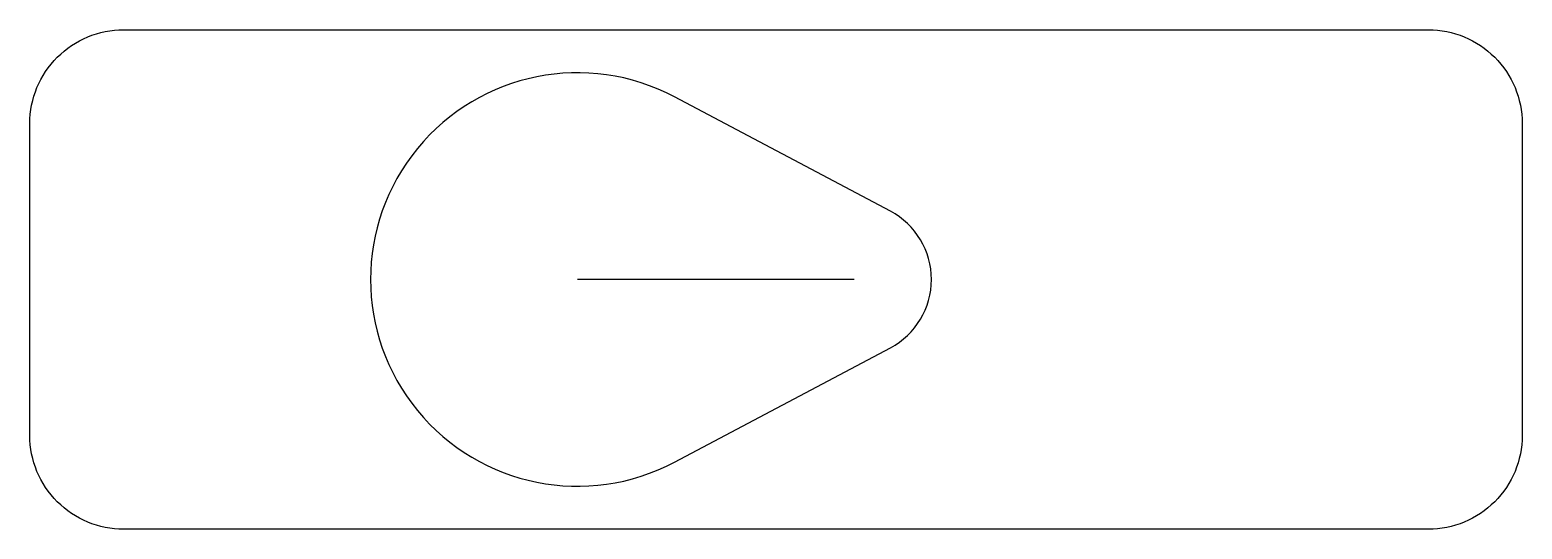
# Model space of a CAD drawing. Header units: millimetres. Extents: x 0 to 47.8, y 0 to 16.
import ezdxf

# ---------------------------------------------------------------- set-up
doc = ezdxf.new("R2010")
doc.units = ezdxf.units.MM

msp = doc.modelspace()

# ---------------------------------------------------------------- linework, layer by layer
msp.add_line((26.375, 8), (17.525, 8))
for points in [[(3, 16), (44.75, 16, -0.414214), (47.75, 13), (47.75, 3, -0.414214), (44.75, 0), (3, 0, -0.414214), (0, 3), (0, 13, -0.414214)], [(27.536, 10.186), (20.632, 13.851, 1.663117), (20.632, 2.149), (27.536, 5.814, 0.601281)]]:
    msp.add_lwpolyline(points, format="xyb", close=True)

doc.saveas('drawing.dxf')
